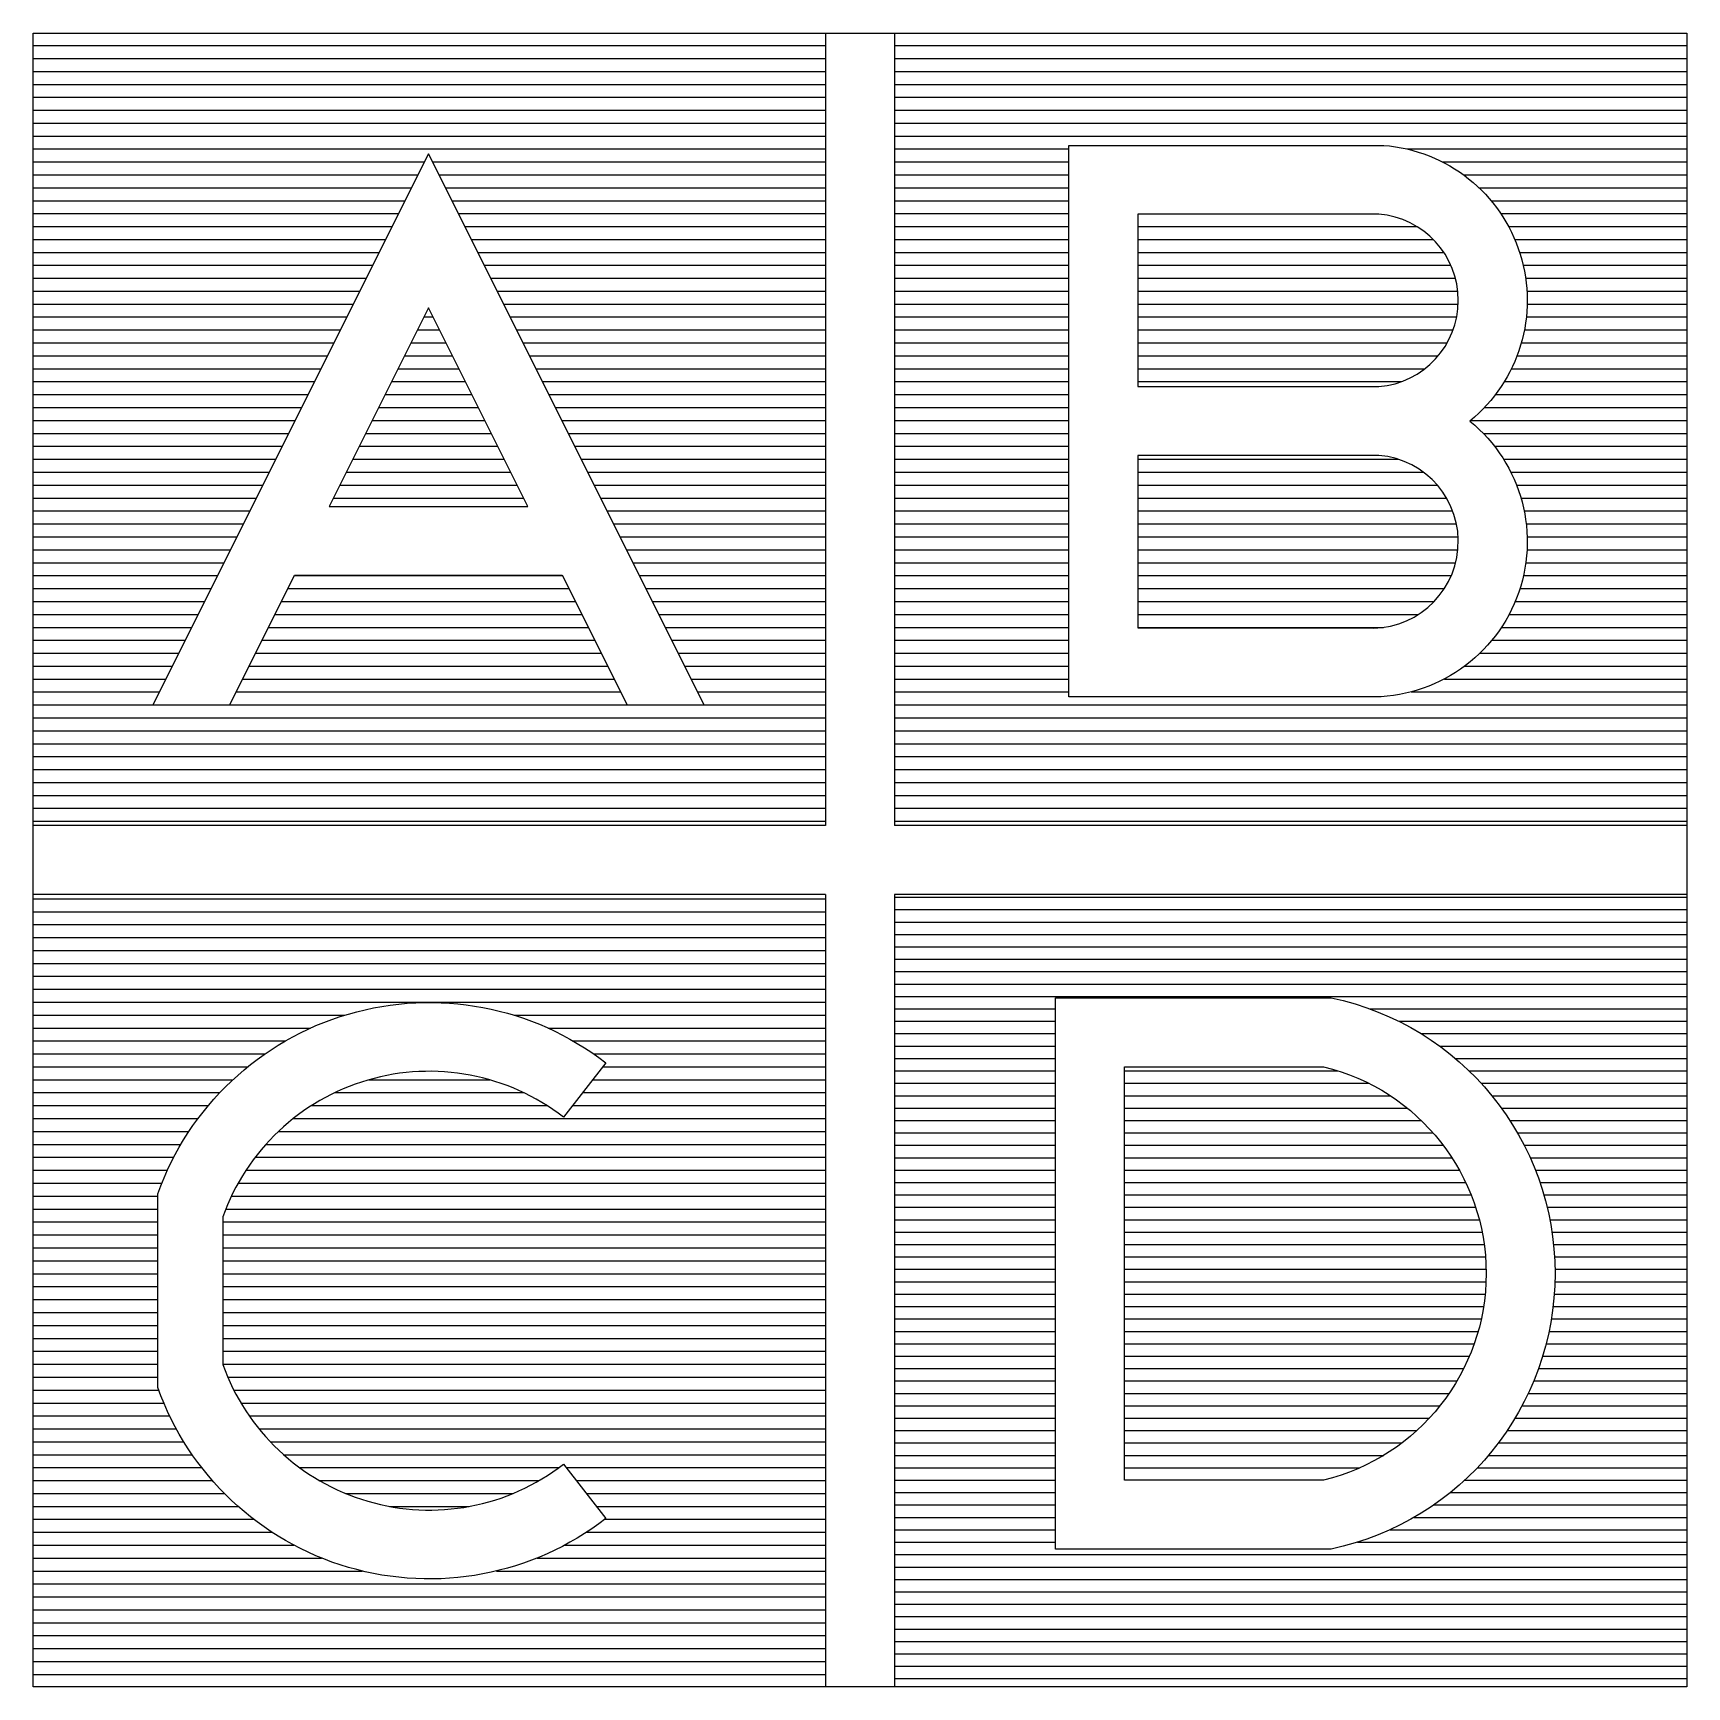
# Model space of a CAD drawing. Header units: millimetres. Extents: x -3 to 2253, y -3 to 1300.
# Drawn here: x 599 to 611, y 799 to 811 of the extents above; entities that cross this region are included whole.
import ezdxf

# ---------------------------------------------------------------- set-up
doc = ezdxf.new("R2010")
doc.units = ezdxf.units.MM
doc.layers.add('CYAN', color=4, linetype='Continuous')
doc.layers.add('VEILIG', color=7, linetype='Continuous')

# ---------------------------------------------------------------- blocks, each defined once
blk = doc.blocks.new('*X538')
at = {"color": 0}
for p, q in [((0.25, -0.27), (6, -0.27)), ((0.25, -0.36), (6, -0.36)), ((0.25, -0.45), (6, -0.45)), ((0.25, -0.54), (6, -0.54)), ((0.25, -0.63), (6, -0.63)), ((0.25, -0.72), (6, -0.72)), ((0.25, -0.81), (6, -0.81)), ((0.25, -0.9), (6, -0.9)), ((0.25, -0.99), (6, -0.99)), ((0.25, -1.08), (1.418, -1.08)), ((0.25, -1.17), (1.418, -1.17)), ((3.699, -1.08), (6, -1.08)), ((3.909, -1.17), (6, -1.17)), ((0.25, -1.26), (1.418, -1.26)), ((4.071, -1.26), (6, -1.26)), ((0.25, -1.35), (1.418, -1.35)), ((0.25, -1.44), (1.418, -1.44)), ((4.205, -1.35), (6, -1.35)), ((4.32, -1.44), (6, -1.44)), ((0.25, -1.53), (1.418, -1.53)), ((1.918, -1.53), (3.47, -1.53)), ((4.419, -1.53), (6, -1.53)), ((0.25, -1.62), (1.418, -1.62)), ((1.918, -1.62), (3.691, -1.62)), ((4.507, -1.62), (6, -1.62)), ((0.25, -1.71), (1.418, -1.71)), ((1.918, -1.71), (3.847, -1.71)), ((4.585, -1.71), (6, -1.71)), ((0.25, -1.8), (1.418, -1.8)), ((0.25, -1.89), (1.418, -1.89)), ((1.918, -1.8), (3.97, -1.8)), ((1.918, -1.89), (4.072, -1.89)), ((4.654, -1.8), (6, -1.8)), ((4.715, -1.89), (6, -1.89)), ((0.25, -1.98), (1.418, -1.98)), ((1.918, -1.98), (4.158, -1.98)), ((4.77, -1.98), (6, -1.98)), ((0.25, -2.07), (1.418, -2.07)), ((1.918, -2.07), (4.232, -2.07)), ((4.819, -2.07), (6, -2.07)), ((0.25, -2.16), (1.418, -2.16)), ((0.25, -2.25), (1.418, -2.25)), ((1.918, -2.16), (4.295, -2.16)), ((1.918, -2.25), (4.349, -2.25)), ((4.863, -2.16), (6, -2.16)), ((4.901, -2.25), (6, -2.25)), ((0.25, -2.34), (1.418, -2.34)), ((1.918, -2.34), (4.395, -2.34)), ((4.934, -2.34), (6, -2.34)), ((0.25, -2.43), (1.418, -2.43)), ((0.25, -2.52), (1.418, -2.52)), ((1.918, -2.43), (4.434, -2.43)), ((1.918, -2.52), (4.467, -2.52)), ((4.962, -2.43), (6, -2.43)), ((4.986, -2.52), (6, -2.52)), ((0.25, -2.61), (1.418, -2.61)), ((1.918, -2.61), (4.493, -2.61)), ((5.006, -2.61), (6, -2.61)), ((0.25, -2.7), (1.418, -2.7)), ((1.918, -2.7), (4.514, -2.7)), ((5.021, -2.7), (6, -2.7)), ((0.25, -2.79), (1.418, -2.79)), ((0.25, -2.88), (1.418, -2.88)), ((1.918, -2.79), (4.529, -2.79)), ((1.918, -2.88), (4.539, -2.88)), ((5.032, -2.79), (6, -2.79)), ((5.04, -2.88), (6, -2.88)), ((0.25, -2.97), (1.418, -2.97)), ((1.918, -2.97), (4.543, -2.97)), ((5.043, -2.97), (6, -2.97)), ((0.25, -3.06), (1.418, -3.06)), ((1.918, -3.06), (4.542, -3.06)), ((5.042, -3.06), (6, -3.06)), ((0.25, -3.15), (1.418, -3.15)), ((1.918, -3.15), (4.536, -3.15)), ((5.038, -3.15), (6, -3.15)), ((0.25, -3.24), (1.418, -3.24)), ((0.25, -3.33), (1.418, -3.33)), ((1.918, -3.24), (4.524, -3.24)), ((1.918, -3.33), (4.508, -3.33)), ((5.016, -3.33), (6, -3.33)), ((5.029, -3.24), (6, -3.24)), ((0.25, -3.42), (1.418, -3.42)), ((1.918, -3.42), (4.485, -3.42)), ((5, -3.42), (6, -3.42)), ((0.25, -3.51), (1.418, -3.51)), ((1.918, -3.51), (4.457, -3.51)), ((4.979, -3.51), (6, -3.51)), ((0.25, -3.6), (1.418, -3.6)), ((0.25, -3.69), (1.418, -3.69)), ((1.918, -3.6), (4.422, -3.6)), ((1.918, -3.69), (4.38, -3.69)), ((4.923, -3.69), (6, -3.69)), ((4.953, -3.6), (6, -3.6)), ((0.25, -3.78), (1.418, -3.78)), ((1.918, -3.78), (4.332, -3.78)), ((4.889, -3.78), (6, -3.78)), ((0.25, -3.87), (1.418, -3.87)), ((0.25, -3.96), (1.418, -3.96)), ((1.918, -3.87), (4.275, -3.87)), ((1.918, -3.96), (4.208, -3.96)), ((4.804, -3.96), (6, -3.96)), ((4.849, -3.87), (6, -3.87)), ((0.25, -4.05), (1.418, -4.05)), ((1.918, -4.05), (4.131, -4.05)), ((4.753, -4.05), (6, -4.05)), ((0.25, -4.14), (1.418, -4.14)), ((1.918, -4.14), (4.04, -4.14)), ((4.696, -4.14), (6, -4.14)), ((0.25, -4.23), (1.418, -4.23)), ((1.918, -4.23), (3.932, -4.23)), ((4.632, -4.23), (6, -4.23)), ((0.25, -4.32), (1.418, -4.32)), ((0.25, -4.41), (1.418, -4.41)), ((1.918, -4.32), (3.8, -4.32)), ((1.918, -4.41), (3.627, -4.41)), ((4.479, -4.41), (6, -4.41)), ((4.56, -4.32), (6, -4.32)), ((0.25, -4.5), (1.418, -4.5)), ((4.387, -4.5), (6, -4.5)), ((0.25, -4.59), (1.418, -4.59)), ((0.25, -4.68), (1.418, -4.68)), ((4.163, -4.68), (6, -4.68)), ((4.283, -4.59), (6, -4.59)), ((0.25, -4.77), (1.418, -4.77)), ((4.021, -4.77), (6, -4.77)), ((0.25, -4.86), (1.418, -4.86)), ((3.846, -4.86), (6, -4.86)), ((0.25, -4.95), (1.418, -4.95)), ((0.25, -5.04), (6, -5.04)), ((3.61, -4.95), (6, -4.95)), ((0.25, -5.13), (6, -5.13)), ((0.25, -5.22), (6, -5.22)), ((0.25, -5.31), (6, -5.31)), ((0.25, -5.4), (6, -5.4)), ((0.25, -5.49), (6, -5.49)), ((0.25, -5.58), (6, -5.58)), ((0.25, -5.67), (6, -5.67)), ((0.25, -5.76), (6, -5.76)), ((0.25, -5.85), (6, -5.85)), ((0.25, -5.94), (6, -5.94))]:
    blk.add_line(p, q, dxfattribs=at)
blk = doc.blocks.new('*X537')
at = {"color": 0}
for p, q in [((-6, -0.281), (-0.25, -0.281)), ((-6, -0.375), (-0.25, -0.375)), ((-6, -0.469), (-0.25, -0.469)), ((-6, -0.563), (-0.25, -0.563)), ((-6, -0.657), (-0.25, -0.657)), ((-6, -0.75), (-0.25, -0.75)), ((-6, -0.844), (-0.25, -0.844)), ((-6, -0.938), (-0.25, -0.938)), ((-6, -1.032), (-0.25, -1.032)), ((-6, -1.126), (-3.74, -1.126)), ((-2.51, -1.126), (-0.25, -1.126)), ((-6, -1.219), (-3.988, -1.219)), ((-6, -1.313), (-4.17, -1.313)), ((-2.262, -1.219), (-0.25, -1.219)), ((-2.08, -1.313), (-0.25, -1.313)), ((-6, -1.407), (-4.318, -1.407)), ((-1.932, -1.407), (-0.25, -1.407)), ((-6, -1.501), (-4.443, -1.501)), ((-1.869, -1.501), (-0.25, -1.501)), ((-6, -1.595), (-4.551, -1.595)), ((-3.563, -1.595), (-2.687, -1.595)), ((-1.941, -1.595), (-0.25, -1.595)), ((-6, -1.688), (-4.645, -1.688)), ((-6, -1.782), (-4.729, -1.782)), ((-3.98, -1.782), (-2.27, -1.782)), ((-3.81, -1.688), (-2.44, -1.688)), ((-2.086, -1.782), (-0.25, -1.782)), ((-2.014, -1.688), (-0.25, -1.688)), ((-6, -1.876), (-4.803, -1.876)), ((-4.112, -1.876), (-0.25, -1.876)), ((-6, -1.97), (-4.869, -1.97)), ((-4.22, -1.97), (-0.25, -1.97)), ((-6, -2.064), (-4.927, -2.064)), ((-6, -2.157), (-4.979, -2.157)), ((-4.389, -2.157), (-0.25, -2.157)), ((-4.311, -2.064), (-0.25, -2.064)), ((-6, -2.251), (-5.025, -2.251)), ((-4.455, -2.251), (-0.25, -2.251)), ((-6, -2.345), (-5.066, -2.345)), ((-4.512, -2.345), (-0.25, -2.345)), ((-6, -2.439), (-5.095, -2.439)), ((-4.561, -2.439), (-0.25, -2.439)), ((-6, -2.533), (-5.095, -2.533)), ((-6, -2.626), (-5.095, -2.626)), ((-4.624, -2.626), (-0.25, -2.626)), ((-4.602, -2.533), (-0.25, -2.533)), ((-6, -2.72), (-5.095, -2.72)), ((-4.624, -2.72), (-0.25, -2.72)), ((-6, -2.814), (-5.095, -2.814)), ((-4.624, -2.814), (-0.25, -2.814)), ((-6, -2.908), (-5.095, -2.908)), ((-4.624, -2.908), (-0.25, -2.908)), ((-6, -3.002), (-5.095, -3.002)), ((-6, -3.095), (-5.095, -3.095)), ((-4.624, -3.002), (-0.25, -3.002)), ((-4.624, -3.095), (-0.25, -3.095)), ((-6, -3.189), (-5.095, -3.189)), ((-4.624, -3.189), (-0.25, -3.189)), ((-6, -3.283), (-5.095, -3.283)), ((-4.624, -3.283), (-0.25, -3.283)), ((-6, -3.377), (-5.095, -3.377)), ((-6, -3.471), (-5.095, -3.471)), ((-4.624, -3.377), (-0.25, -3.377)), ((-4.624, -3.471), (-0.25, -3.471)), ((-6, -3.564), (-5.095, -3.564)), ((-4.624, -3.564), (-0.25, -3.564)), ((-6, -3.658), (-5.095, -3.658)), ((-4.624, -3.658), (-0.25, -3.658)), ((-6, -3.752), (-5.095, -3.752)), ((-4.588, -3.752), (-0.25, -3.752)), ((-6, -3.846), (-5.089, -3.846)), ((-6, -3.94), (-5.052, -3.94)), ((-4.544, -3.846), (-0.25, -3.846)), ((-4.492, -3.94), (-0.25, -3.94)), ((-6, -4.033), (-5.009, -4.033)), ((-4.432, -4.033), (-0.25, -4.033)), ((-6, -4.127), (-4.961, -4.127)), ((-4.362, -4.127), (-0.25, -4.127)), ((-6, -4.221), (-4.907, -4.221)), ((-6, -4.315), (-4.845, -4.315)), ((-4.279, -4.221), (-0.25, -4.221)), ((-4.182, -4.315), (-0.25, -4.315)), ((-6, -4.409), (-4.777, -4.409)), ((-4.066, -4.409), (-2.184, -4.409)), ((-2.132, -4.409), (-0.25, -4.409)), ((-6, -4.502), (-4.699, -4.502)), ((-3.923, -4.502), (-2.327, -4.502)), ((-2.059, -4.502), (-0.25, -4.502)), ((-6, -4.596), (-4.612, -4.596)), ((-3.733, -4.596), (-2.517, -4.596)), ((-1.987, -4.596), (-0.25, -4.596)), ((-6, -4.69), (-4.513, -4.69)), ((-6, -4.784), (-4.399, -4.784)), ((-3.415, -4.69), (-2.835, -4.69)), ((-1.914, -4.69), (-0.25, -4.69)), ((-1.851, -4.784), (-0.25, -4.784)), ((-6, -4.878), (-4.267, -4.878)), ((-1.983, -4.878), (-0.25, -4.878)), ((-6, -4.971), (-4.108, -4.971)), ((-2.142, -4.971), (-0.25, -4.971)), ((-6, -5.065), (-3.907, -5.065)), ((-6, -5.159), (-3.613, -5.159)), ((-2.637, -5.159), (-0.25, -5.159)), ((-2.343, -5.065), (-0.25, -5.065)), ((-6, -5.253), (-0.25, -5.253)), ((-6, -5.347), (-0.25, -5.347)), ((-6, -5.44), (-0.25, -5.44)), ((-6, -5.534), (-0.25, -5.534)), ((-6, -5.628), (-0.25, -5.628)), ((-6, -5.722), (-0.25, -5.722)), ((-6, -5.816), (-0.25, -5.816)), ((-6, -5.909), (-0.25, -5.909))]:
    blk.add_line(p, q, dxfattribs=at)
blk = doc.blocks.new('*X535')
at = {"color": 0}
for p, q in [((-6, 5.909), (-0.25, 5.909)), ((-6, 5.816), (-0.25, 5.816)), ((-6, 5.722), (-0.25, 5.722)), ((-6, 5.628), (-0.25, 5.628)), ((-6, 5.534), (-0.25, 5.534)), ((-6, 5.44), (-0.25, 5.44)), ((-6, 5.347), (-0.25, 5.347)), ((-6, 5.253), (-0.25, 5.253)), ((-6, 5.159), (-0.25, 5.159)), ((-6, 5.065), (-3.161, 5.065)), ((-3.101, 5.065), (-0.25, 5.065)), ((-6, 4.971), (-3.208, 4.971)), ((-3.054, 4.971), (-0.25, 4.971)), ((-6, 4.878), (-3.255, 4.878)), ((-3.007, 4.878), (-0.25, 4.878)), ((-6, 4.784), (-3.302, 4.784)), ((-6, 4.69), (-3.349, 4.69)), ((-2.96, 4.784), (-0.25, 4.784)), ((-2.914, 4.69), (-0.25, 4.69)), ((-6, 4.596), (-3.395, 4.596)), ((-2.867, 4.596), (-0.25, 4.596)), ((-6, 4.502), (-3.442, 4.502)), ((-2.82, 4.502), (-0.25, 4.502)), ((-6, 4.409), (-3.489, 4.409)), ((-2.773, 4.409), (-0.25, 4.409)), ((-6, 4.315), (-3.536, 4.315)), ((-6, 4.221), (-3.583, 4.221)), ((-2.726, 4.315), (-0.25, 4.315)), ((-2.679, 4.221), (-0.25, 4.221)), ((-6, 4.127), (-3.63, 4.127)), ((-2.632, 4.127), (-0.25, 4.127)), ((-6, 4.033), (-3.677, 4.033)), ((-2.585, 4.033), (-0.25, 4.033)), ((-6, 3.94), (-3.724, 3.94)), ((-6, 3.846), (-3.771, 3.846)), ((-3.212, 3.846), (-3.05, 3.846)), ((-3.165, 3.94), (-3.097, 3.94)), ((-2.538, 3.94), (-0.25, 3.94)), ((-2.491, 3.846), (-0.25, 3.846)), ((-6, 3.752), (-3.818, 3.752)), ((-3.259, 3.752), (-3.004, 3.752)), ((-2.445, 3.752), (-0.25, 3.752)), ((-6, 3.658), (-3.864, 3.658)), ((-3.305, 3.658), (-2.957, 3.658)), ((-2.398, 3.658), (-0.25, 3.658)), ((-6, 3.564), (-3.911, 3.564)), ((-3.352, 3.564), (-2.91, 3.564)), ((-2.351, 3.564), (-0.25, 3.564)), ((-6, 3.471), (-3.958, 3.471)), ((-6, 3.377), (-4.005, 3.377)), ((-3.446, 3.377), (-2.816, 3.377)), ((-3.399, 3.471), (-2.863, 3.471)), ((-2.304, 3.471), (-0.25, 3.471)), ((-2.257, 3.377), (-0.25, 3.377)), ((-6, 3.283), (-4.052, 3.283)), ((-3.493, 3.283), (-2.769, 3.283)), ((-2.21, 3.283), (-0.25, 3.283)), ((-6, 3.189), (-4.099, 3.189)), ((-3.54, 3.189), (-2.722, 3.189)), ((-2.163, 3.189), (-0.25, 3.189)), ((-6, 3.095), (-4.146, 3.095)), ((-6, 3.002), (-4.193, 3.002)), ((-3.634, 3.002), (-2.628, 3.002)), ((-3.587, 3.095), (-2.675, 3.095)), ((-2.116, 3.095), (-0.25, 3.095)), ((-2.069, 3.002), (-0.25, 3.002)), ((-6, 2.908), (-4.24, 2.908)), ((-3.681, 2.908), (-2.581, 2.908)), ((-2.022, 2.908), (-0.25, 2.908)), ((-6, 2.814), (-4.287, 2.814)), ((-3.728, 2.814), (-2.535, 2.814)), ((-1.976, 2.814), (-0.25, 2.814)), ((-6, 2.72), (-4.333, 2.72)), ((-3.774, 2.72), (-2.488, 2.72)), ((-1.929, 2.72), (-0.25, 2.72)), ((-6, 2.626), (-4.38, 2.626)), ((-6, 2.533), (-4.427, 2.533)), ((-3.821, 2.626), (-2.441, 2.626)), ((-1.882, 2.626), (-0.25, 2.626)), ((-1.835, 2.533), (-0.25, 2.533)), ((-6, 2.439), (-4.474, 2.439)), ((-1.788, 2.439), (-0.25, 2.439)), ((-6, 2.345), (-4.521, 2.345)), ((-1.741, 2.345), (-0.25, 2.345)), ((-6, 2.251), (-4.568, 2.251)), ((-1.694, 2.251), (-0.25, 2.251)), ((-6, 2.157), (-4.615, 2.157)), ((-6, 2.064), (-4.662, 2.064)), ((-4.103, 2.064), (-2.159, 2.064)), ((-1.647, 2.157), (-0.25, 2.157)), ((-1.6, 2.064), (-0.25, 2.064)), ((-6, 1.97), (-4.709, 1.97)), ((-4.15, 1.97), (-2.112, 1.97)), ((-1.553, 1.97), (-0.25, 1.97)), ((-6, 1.876), (-4.756, 1.876)), ((-4.197, 1.876), (-2.066, 1.876)), ((-1.507, 1.876), (-0.25, 1.876)), ((-6, 1.782), (-4.802, 1.782)), ((-6, 1.688), (-4.849, 1.688)), ((-4.29, 1.688), (-1.972, 1.688)), ((-4.243, 1.782), (-2.019, 1.782)), ((-1.46, 1.782), (-0.25, 1.782)), ((-1.413, 1.688), (-0.25, 1.688)), ((-6, 1.595), (-4.896, 1.595)), ((-4.337, 1.595), (-1.925, 1.595)), ((-1.366, 1.595), (-0.25, 1.595)), ((-6, 1.501), (-4.943, 1.501)), ((-4.384, 1.501), (-1.878, 1.501)), ((-1.319, 1.501), (-0.25, 1.501)), ((-6, 1.407), (-4.99, 1.407)), ((-4.431, 1.407), (-1.831, 1.407)), ((-1.272, 1.407), (-0.25, 1.407)), ((-6, 1.313), (-5.037, 1.313)), ((-6, 1.219), (-5.084, 1.219)), ((-4.525, 1.219), (-1.737, 1.219)), ((-4.478, 1.313), (-1.784, 1.313)), ((-1.225, 1.313), (-0.25, 1.313)), ((-1.178, 1.219), (-0.25, 1.219)), ((-6, 1.126), (-5.131, 1.126)), ((-4.572, 1.126), (-1.69, 1.126)), ((-1.131, 1.126), (-0.25, 1.126)), ((-6, 1.032), (-0.25, 1.032)), ((-6, 0.938), (-0.25, 0.938)), ((-6, 0.844), (-0.25, 0.844)), ((-6, 0.75), (-0.25, 0.75)), ((-6, 0.657), (-0.25, 0.657)), ((-6, 0.563), (-0.25, 0.563)), ((-6, 0.469), (-0.25, 0.469)), ((-6, 0.375), (-0.25, 0.375)), ((-6, 0.281), (-0.25, 0.281))]:
    blk.add_line(p, q, dxfattribs=at)
blk = doc.blocks.new('*X536')
at = {"color": 0}
for p, q in [((0.25, 5.909), (6, 5.909)), ((0.25, 5.816), (6, 5.816)), ((0.25, 5.722), (6, 5.722)), ((0.25, 5.628), (6, 5.628)), ((0.25, 5.534), (6, 5.534)), ((0.25, 5.44), (6, 5.44)), ((0.25, 5.347), (6, 5.347)), ((0.25, 5.253), (6, 5.253)), ((0.25, 5.159), (1.515, 5.159)), ((0.25, 5.065), (1.515, 5.065)), ((3.968, 5.159), (6, 5.159)), ((4.226, 5.065), (6, 5.065)), ((0.25, 4.971), (1.515, 4.971)), ((4.378, 4.971), (6, 4.971)), ((0.25, 4.878), (1.515, 4.878)), ((4.491, 4.878), (6, 4.878)), ((0.25, 4.784), (1.515, 4.784)), ((0.25, 4.69), (1.515, 4.69)), ((4.579, 4.784), (6, 4.784)), ((4.649, 4.69), (6, 4.69)), ((0.25, 4.596), (1.515, 4.596)), ((2.015, 4.596), (4.041, 4.596)), ((4.706, 4.596), (6, 4.596)), ((0.25, 4.502), (1.515, 4.502)), ((2.015, 4.502), (4.159, 4.502)), ((4.751, 4.502), (6, 4.502)), ((0.25, 4.409), (1.515, 4.409)), ((2.015, 4.409), (4.236, 4.409)), ((4.786, 4.409), (6, 4.409)), ((0.25, 4.315), (1.515, 4.315)), ((0.25, 4.221), (1.515, 4.221)), ((2.015, 4.315), (4.288, 4.315)), ((2.015, 4.221), (4.321, 4.221)), ((4.812, 4.315), (6, 4.315)), ((4.83, 4.221), (6, 4.221)), ((0.25, 4.127), (1.515, 4.127)), ((2.015, 4.127), (4.338, 4.127)), ((4.839, 4.127), (6, 4.127)), ((0.25, 4.033), (1.515, 4.033)), ((2.015, 4.033), (4.341, 4.033)), ((4.841, 4.033), (6, 4.033)), ((0.25, 3.94), (1.515, 3.94)), ((0.25, 3.846), (1.515, 3.846)), ((2.015, 3.94), (4.33, 3.94)), ((2.015, 3.846), (4.304, 3.846)), ((4.821, 3.846), (6, 3.846)), ((4.835, 3.94), (6, 3.94)), ((0.25, 3.752), (1.515, 3.752)), ((2.015, 3.752), (4.26, 3.752)), ((4.798, 3.752), (6, 3.752)), ((0.25, 3.658), (1.515, 3.658)), ((2.015, 3.658), (4.196, 3.658)), ((4.767, 3.658), (6, 3.658)), ((0.25, 3.564), (1.515, 3.564)), ((2.015, 3.564), (4.098, 3.564)), ((4.727, 3.564), (6, 3.564)), ((0.25, 3.471), (1.515, 3.471)), ((0.25, 3.377), (1.515, 3.377)), ((2.015, 3.471), (3.929, 3.471)), ((4.611, 3.377), (6, 3.377)), ((4.675, 3.471), (6, 3.471)), ((0.25, 3.283), (1.515, 3.283)), ((4.531, 3.283), (6, 3.283)), ((0.25, 3.189), (1.515, 3.189)), ((4.43, 3.189), (6, 3.189)), ((0.25, 3.095), (1.515, 3.095)), ((0.25, 3.002), (1.515, 3.002)), ((4.523, 3.095), (6, 3.095)), ((4.605, 3.002), (6, 3.002)), ((0.25, 2.908), (1.515, 2.908)), ((2.015, 2.908), (3.906, 2.908)), ((4.67, 2.908), (6, 2.908)), ((0.25, 2.814), (1.515, 2.814)), ((2.015, 2.814), (4.088, 2.814)), ((4.723, 2.814), (6, 2.814)), ((0.25, 2.72), (1.515, 2.72)), ((2.015, 2.72), (4.189, 2.72)), ((4.764, 2.72), (6, 2.72)), ((0.25, 2.626), (1.515, 2.626)), ((0.25, 2.533), (1.515, 2.533)), ((2.015, 2.626), (4.256, 2.626)), ((2.015, 2.533), (4.301, 2.533)), ((4.796, 2.626), (6, 2.626)), ((4.819, 2.533), (6, 2.533)), ((0.25, 2.439), (1.515, 2.439)), ((2.015, 2.439), (4.328, 2.439)), ((4.834, 2.439), (6, 2.439)), ((0.25, 2.345), (1.515, 2.345)), ((2.015, 2.345), (4.341, 2.345)), ((4.841, 2.345), (6, 2.345)), ((0.25, 2.251), (1.515, 2.251)), ((2.015, 2.251), (4.339, 2.251)), ((4.84, 2.251), (6, 2.251)), ((0.25, 2.157), (1.515, 2.157)), ((0.25, 2.064), (1.515, 2.064)), ((2.015, 2.157), (4.323, 2.157)), ((2.015, 2.064), (4.291, 2.064)), ((4.814, 2.064), (6, 2.064)), ((4.831, 2.157), (6, 2.157)), ((0.25, 1.97), (1.515, 1.97)), ((2.015, 1.97), (4.241, 1.97)), ((4.789, 1.97), (6, 1.97)), ((0.25, 1.876), (1.515, 1.876)), ((2.015, 1.876), (4.167, 1.876)), ((4.754, 1.876), (6, 1.876)), ((0.25, 1.782), (1.515, 1.782)), ((0.25, 1.688), (1.515, 1.688)), ((2.015, 1.782), (4.053, 1.782)), ((2.015, 1.688), (3.798, 1.688)), ((4.654, 1.688), (6, 1.688)), ((4.71, 1.782), (6, 1.782)), ((0.25, 1.595), (1.515, 1.595)), ((4.585, 1.595), (6, 1.595)), ((0.25, 1.501), (1.515, 1.501)), ((4.499, 1.501), (6, 1.501)), ((0.25, 1.407), (1.515, 1.407)), ((4.389, 1.407), (6, 1.407)), ((0.25, 1.313), (1.515, 1.313)), ((0.25, 1.219), (1.515, 1.219)), ((3.999, 1.219), (6, 1.219)), ((4.24, 1.313), (6, 1.313)), ((0.25, 1.126), (6, 1.126)), ((0.25, 1.032), (6, 1.032)), ((0.25, 0.938), (6, 0.938)), ((0.25, 0.844), (6, 0.844)), ((0.25, 0.75), (6, 0.75)), ((0.25, 0.657), (6, 0.657)), ((0.25, 0.563), (6, 0.563)), ((0.25, 0.469), (6, 0.469)), ((0.25, 0.375), (6, 0.375)), ((0.25, 0.281), (6, 0.281))]:
    blk.add_line(p, q, dxfattribs=at)
blk = doc.blocks.new('2016')
at = {"layer": 'VEILIG'}
for p, q in [((-6, 6), (6, 6)), ((-6, -6), (-6, 6)), ((6, 6), (6, -6)), ((-0.25, 0.25), (-6, 0.25)), ((6, 0.25), (0.25, 0.25)), ((-0.25, -0.25), (-6, -0.25)), ((6, -6), (-6, -6))]:
    blk.add_line(p, q, dxfattribs=at)
for points in [[(-0.25, 6), (-0.25, 0.25)], [(0.25, 6), (0.25, 0.25)], [(-0.25, -0.25), (-0.25, -6)], [(6, -0.25), (0.25, -0.25), (0.25, -6)]]:
    blk.add_lwpolyline(points, dxfattribs=at)
for points in [[(1.515, 1.185), (1.515, 5.185), (3.8, 5.185, -0.677681), (4.425, 3.185, -0.729108), (3.645, 1.185)], [(-5.095, -2.422, -0.510049), (-1.845, -1.471), (-2.151, -1.866, 0.510049), (-4.624, -2.59), (-4.624, -3.66, 0.510049), (-2.151, -4.384), (-1.845, -4.779, -0.510049), (-5.095, -3.828)], [(3.418, -1, -0.8125), (3.418, -5), (1.418, -5), (1.418, -1)], [(3.363, -1.5, -0.786928), (3.363, -4.5), (1.918, -4.5), (1.918, -1.5)]]:
    blk.add_lwpolyline(points, format="xyb", close=True, dxfattribs=at)
for points in [[(-5.131, 1.125), (-4.572, 1.125), (-4.102, 2.066), (-2.161, 2.066), (-1.69, 1.125), (-1.131, 1.125), (-3.131, 5.125)], [(-3.852, 2.566), (-2.411, 2.566), (-3.131, 4.007)]]:
    blk.add_lwpolyline(points, close=True, dxfattribs=at)
for points in [[(3.765, 4.685), (2.015, 4.685), (2.015, 3.435), (3.765, 3.435, 0.921294), (3.765, 4.686, 0.921294)], [(3.765, 2.935), (2.015, 2.935), (2.015, 1.685), (3.662, 1.685, 0.999921), (3.765, 2.936)]]:
    blk.add_lwpolyline(points, format="xyb", dxfattribs=at)
at = {"layer": 'CYAN'}
for name in ['*X535', '*X536', '*X537', '*X538']:
    blk.add_blockref(name, (0, 0), dxfattribs=at)

msp = doc.modelspace()

# ---------------------------------------------------------------- block references
msp.add_blockref('2016', (605, 805))

doc.saveas('drawing.dxf')
